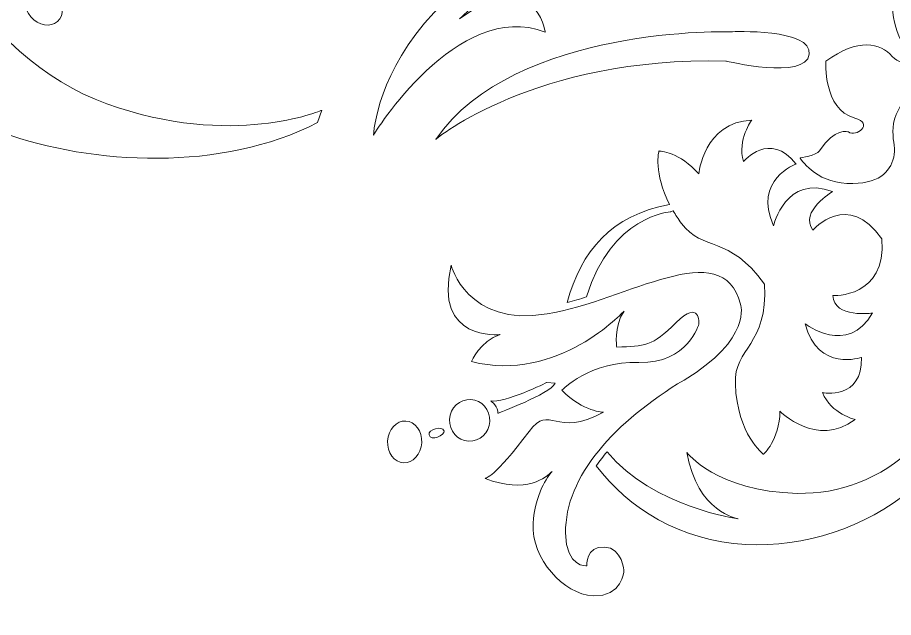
# Model space of a CAD drawing. Header units: millimetres. Extents: x -1420 to -489, y -454 to 898.
# Drawn here: x -880.5 to -819.6, y -260.8 to -219 of the extents above; entities that cross this region are included whole.
import ezdxf

# ---------------------------------------------------------------- set-up
doc = ezdxf.new("R2010")
doc.units = ezdxf.units.MM
doc.header["$MEASUREMENT"] = 0
doc.layers.add('Layer 1', color=7, linetype='Continuous')

msp = doc.modelspace()

# ---------------------------------------------------------------- linework, layer by layer
at = {"layer": 'Layer 1', "color": 1, "lineweight": 20}
msp.add_open_spline([(-986.7467, -67.766), (-986.7467, -67.766), (-769.7468, -67.766), (-769.7468, -67.766), (-769.7468, -67.766), (-766.9929, -67.7659), (-764.7466, -69.9335), (-764.7467, -72.591), (-764.7467, -72.591), (-764.7467, -72.591), (-764.7467, -448.9409), (-764.7467, -448.9409), (-764.7467, -448.9409), (-764.7467, -451.5984), (-766.9928, -453.7659), (-769.7467, -453.7659), (-769.7467, -453.7659), (-769.7467, -453.7659), (-986.7467, -453.7659), (-986.7467, -453.7659)], degree=3, knots=[0, 0, 0, 0, 0.1666667, 0.1666667, 0.1666667, 0.1666667, 0.3333333, 0.3333333, 0.3333333, 0.3333333, 0.5, 0.5, 0.5, 0.5, 0.6666667, 0.6666667, 0.6666667, 0.6666667, 1, 1, 1, 1], dxfattribs=at)
at = {"layer": 'Layer 1', "color": 250, "lineweight": 9}
for points, knots in [([(-881.6, -227.0367), (-881.6, -227.0367), (-881.6, -227.0367), (-881.6, -227.0367), (-881.6, -227.0367), (-875.2913, -229.3024), (-866.3174, -229.7752), (-859.6609, -226.3408), (-859.6609, -226.3408), (-859.6609, -226.3408), (-859.351, -225.4825), (-859.351, -225.4825), (-859.351, -225.4825), (-859.351, -225.4825), (-865.5808, -228.1773), (-874.3262, -225.0349), (-874.3262, -225.0349), (-883.07, -221.8926), (-890.1138, -210.8648), (-885.0091, -202.7452), (-885.0091, -202.7452), (-885.0091, -202.7452), (-891.9726, -205.8021), (-888.3209, -214.6135), (-888.3209, -214.6135), (-888.68, -213.9009), (-889.6329, -212.5974), (-891.7723, -212.7782), (-891.7723, -212.7782), (-891.7723, -212.7782), (-891.3851, -216.601), (-885.6557, -219.1851), (-885.6557, -219.1851), (-883.0114, -220.379), (-883.3999, -222.5856), (-883.3999, -222.5856), (-883.3999, -222.5856), (-883.3999, -222.5856), (-883.4842, -224.1725), (-886.2714, -221.7944), (-886.2714, -221.7944), (-889.0591, -219.418), (-888.7562, -216.7753), (-895.5833, -215.0496), (-895.5833, -215.0496), (-895.5833, -215.0496), (-895.3007, -217.4191), (-893.8584, -218.5833), (-893.8584, -218.5833), (-893.8584, -218.5833), (-895.2506, -218.4065), (-897.3627, -215.9458), (-897.3627, -215.9458), (-898.5705, -214.5402), (-900.2653, -214.1265), (-901.7495, -214.1041), (-901.7495, -214.1041), (-907.4548, -206.4935), (-922.1083, -206.9593), (-922.1083, -206.9593), (-922.1083, -206.9593), (-922.1083, -206.9593), (-927.7635, -206.7207), (-927.5163, -208.5389), (-927.5163, -208.5389), (-927.2699, -210.3558), (-921.697, -208.9978), (-921.697, -208.9978), (-921.697, -208.9978), (-910.2702, -208.7254), (-903.6031, -212.9032), (-901.9311, -214.1057), (-901.9311, -214.1057), (-902.967, -214.1098), (-903.8853, -214.295), (-904.4338, -214.4575), (-904.4338, -214.4575), (-904.4338, -214.4575), (-903.6719, -215.9446), (-902.3819, -216.4076), (-902.3819, -216.4076), (-902.3819, -216.4076), (-908.0859, -216.0594), (-907.2247, -222.4427), (-907.2247, -222.4427), (-907.2247, -222.4427), (-905.5804, -216.3078), (-896.3065, -219.3211), (-896.3065, -219.3211), (-891.598, -220.853), (-887.9043, -224.7686), (-881.6, -227.0367)], [0, 0, 0, 0, 0.0416667, 0.0416667, 0.0416667, 0.0416667, 0.0833333, 0.0833333, 0.0833333, 0.0833333, 0.125, 0.125, 0.125, 0.125, 0.1666667, 0.1666667, 0.1666667, 0.1666667, 0.2083333, 0.2083333, 0.2083333, 0.2083333, 0.25, 0.25, 0.25, 0.25, 0.2916667, 0.2916667, 0.2916667, 0.2916667, 0.3333333, 0.3333333, 0.3333333, 0.3333333, 0.375, 0.375, 0.375, 0.375, 0.4166667, 0.4166667, 0.4166667, 0.4166667, 0.4583333, 0.4583333, 0.4583333, 0.4583333, 0.5, 0.5, 0.5, 0.5, 0.5416667, 0.5416667, 0.5416667, 0.5416667, 0.5833333, 0.5833333, 0.5833333, 0.5833333, 0.625, 0.625, 0.625, 0.625, 0.6666667, 0.6666667, 0.6666667, 0.6666667, 0.7083333, 0.7083333, 0.7083333, 0.7083333, 0.75, 0.75, 0.75, 0.75, 0.7916667, 0.7916667, 0.7916667, 0.7916667, 0.8333333, 0.8333333, 0.8333333, 0.8333333, 0.875, 0.875, 0.875, 0.875, 0.9166667, 0.9166667, 0.9166667, 0.9166667, 1, 1, 1, 1]), ([(-845.4472, -208.9037), (-845.4472, -208.9037), (-845.4472, -208.9037), (-845.4472, -208.9037), (-845.4472, -208.9037), (-845.4472, -208.9037), (-846.5446, -213.9567), (-850.7909, -217.9338), (-850.7909, -217.9338), (-855.0359, -221.9121), (-855.7164, -226.3005), (-855.764, -227.2122), (-855.764, -227.2122), (-855.764, -227.2122), (-849.9366, -217.6728), (-843.8074, -220.0451), (-843.8074, -220.0451), (-843.8074, -220.0451), (-844.5497, -215.2023), (-849.7851, -219.1289), (-849.7851, -219.1289), (-849.7851, -219.1289), (-844.1275, -214.3863), (-845.4472, -208.9037)], [0, 0, 0, 0, 0.1428571, 0.1428571, 0.1428571, 0.1428571, 0.2857143, 0.2857143, 0.2857143, 0.2857143, 0.4285714, 0.4285714, 0.4285714, 0.4285714, 0.5714286, 0.5714286, 0.5714286, 0.5714286, 0.7142857, 0.7142857, 0.7142857, 0.7142857, 1, 1, 1, 1]), ([(-879.6699, -217.1161), (-879.6699, -217.1161), (-879.6699, -217.1161), (-879.6699, -217.1161), (-879.6699, -217.1161), (-880.161, -217.5465), (-880.1325, -218.3858), (-879.6052, -218.9901), (-879.6052, -218.9901), (-879.0762, -219.596), (-878.2472, -219.7381), (-877.7577, -219.3073), (-877.7577, -219.3073), (-877.2638, -218.8764), (-877.2919, -218.0364), (-877.8196, -217.4317), (-877.8196, -217.4317), (-878.3469, -216.8254), (-879.1788, -216.6865), (-879.6699, -217.1161)], [0, 0, 0, 0, 0.1666667, 0.1666667, 0.1666667, 0.1666667, 0.3333333, 0.3333333, 0.3333333, 0.3333333, 0.5, 0.5, 0.5, 0.5, 0.6666667, 0.6666667, 0.6666667, 0.6666667, 1, 1, 1, 1]), ([(-819.5497, -228.7539), (-819.5497, -228.7539), (-819.5497, -228.7539), (-819.5497, -228.7539), (-819.5497, -228.7539), (-819.2691, -227.7017), (-820.349, -226.5009), (-818.4454, -224.3126), (-818.4454, -224.3126), (-816.5417, -222.1214), (-815.7155, -223.1174), (-815.097, -221.4324), (-815.097, -221.4324), (-814.4756, -219.7479), (-816.2978, -216.6434), (-819.6955, -216.737), (-819.6955, -216.737), (-819.6955, -216.737), (-819.8103, -219.7043), (-818.9153, -220.7801), (-818.9153, -220.7801), (-818.008, -221.8661), (-818.82, -222.6532), (-819.6507, -221.7342), (-819.6507, -221.7342), (-820.4781, -220.8139), (-822.0226, -220.4324), (-824.2785, -222.0709), (-824.2785, -222.0709), (-824.2785, -222.0709), (-824.4793, -225.425), (-822.2698, -226.024), (-822.2698, -226.024), (-820.878, -226.3999), (-822.1884, -227.4), (-822.7018, -226.9919), (-822.7018, -226.9919), (-822.7018, -226.9919), (-823.6795, -226.6466), (-824.7118, -228.2995), (-824.7118, -228.2995), (-824.9223, -228.6321), (-826.0726, -228.8032), (-826.0726, -228.8032), (-826.0726, -228.8032), (-826.0726, -228.8032), (-825.0249, -230.4947), (-822.8085, -230.572), (-822.8085, -230.572), (-820.5624, -230.6466), (-819.8343, -229.809), (-819.5497, -228.7539)], [0, 0, 0, 0, 0.0714286, 0.0714286, 0.0714286, 0.0714286, 0.1428571, 0.1428571, 0.1428571, 0.1428571, 0.2142857, 0.2142857, 0.2142857, 0.2142857, 0.2857143, 0.2857143, 0.2857143, 0.2857143, 0.3571429, 0.3571429, 0.3571429, 0.3571429, 0.4285714, 0.4285714, 0.4285714, 0.4285714, 0.5, 0.5, 0.5, 0.5, 0.5714286, 0.5714286, 0.5714286, 0.5714286, 0.6428571, 0.6428571, 0.6428571, 0.6428571, 0.7142857, 0.7142857, 0.7142857, 0.7142857, 0.7857143, 0.7857143, 0.7857143, 0.7857143, 0.8571429, 0.8571429, 0.8571429, 0.8571429, 1, 1, 1, 1]), ([(-825.4329, -221.5937), (-825.4329, -221.5937), (-825.4329, -221.5937), (-825.4329, -221.5937), (-825.4329, -221.5937), (-825.1874, -219.7755), (-830.8397, -220.0227), (-830.8397, -220.0227), (-830.8397, -220.0227), (-830.8397, -220.0227), (-845.9175, -219.554), (-851.4334, -227.5095), (-851.4334, -227.5095), (-851.4334, -227.5095), (-844.5803, -221.7594), (-831.2477, -222.0608), (-831.2477, -222.0608), (-831.2477, -222.0608), (-825.6801, -223.409), (-825.4329, -221.5937)], [0, 0, 0, 0, 0.1666667, 0.1666667, 0.1666667, 0.1666667, 0.3333333, 0.3333333, 0.3333333, 0.3333333, 0.5, 0.5, 0.5, 0.5, 0.6666667, 0.6666667, 0.6666667, 0.6666667, 1, 1, 1, 1]), ([(-826.3491, -229.2311), (-826.3491, -229.2311), (-826.3491, -229.2311), (-826.3491, -229.2311), (-826.3491, -229.2311), (-828.1685, -226.8743), (-830.0078, -229.0442), (-830.0078, -229.0442), (-830.0078, -229.0442), (-830.4651, -227.5136), (-829.4243, -226.1657), (-829.4243, -226.1657), (-829.4243, -226.1657), (-832.7727, -226.3184), (-833.1221, -229.9128), (-833.1221, -229.9128), (-833.1221, -229.9128), (-834.3889, -228.3947), (-835.8939, -228.3178), (-835.8939, -228.3178), (-835.8939, -228.3178), (-835.8939, -228.3178), (-836.2909, -229.8525), (-835.1548, -232.0367), (-835.1548, -232.0367), (-839.1934, -232.7746), (-841.3414, -235.2996), (-842.2743, -238.8529), (-842.2743, -238.8529), (-841.828, -238.7364), (-841.3776, -238.6089), (-840.9301, -238.466), (-840.9301, -238.466), (-839.2284, -232.808), (-835.0705, -232.5404), (-835.0705, -232.5404), (-835.0705, -232.5404), (-834.9993, -232.5233), (-834.9528, -232.5038), (-834.9052, -232.4843), (-834.9052, -232.4843), (-834.7366, -232.7677), (-834.5501, -233.0535), (-834.3258, -233.3524), (-834.3258, -233.3524), (-832.8118, -235.3697), (-831.06, -234.1029), (-828.5419, -237.5738), (-828.5419, -237.5738), (-828.3021, -241.8551), (-830.6768, -241.9899), (-830.5759, -244.5109), (-830.5759, -244.5109), (-830.4354, -248.0865), (-828.616, -249.4164), (-828.616, -249.4164), (-828.616, -249.4164), (-828.616, -249.4164), (-827.495, -248.4062), (-827.4701, -246.4227), (-827.4701, -246.4227), (-827.4701, -246.4227), (-824.9349, -248.9954), (-822.2388, -246.9981), (-822.2388, -246.9981), (-822.2388, -246.9981), (-823.8957, -246.6108), (-824.5086, -245.1266), (-824.5086, -245.1266), (-824.5086, -245.1266), (-821.7099, -245.6511), (-821.7885, -242.6728), (-821.7885, -242.6728), (-821.7885, -242.6728), (-824.8189, -243.7393), (-825.7135, -240.3387), (-825.7135, -240.3387), (-825.7135, -240.3387), (-822.7759, -242.6211), (-821.0197, -239.5866), (-821.0197, -239.5866), (-821.0197, -239.5866), (-823.7105, -239.9837), (-823.7805, -238.376), (-823.7805, -238.376), (-823.7805, -238.376), (-820.0546, -238.5654), (-820.3759, -234.4339), (-820.3759, -234.4339), (-822.734, -231.0224), (-825.1833, -233.8211), (-825.1833, -233.8211), (-825.1833, -233.8211), (-826.1414, -232.5303), (-823.8029, -231.1429), (-823.8029, -231.1429), (-823.8029, -231.1429), (-827.0857, -229.8957), (-827.9177, -233.521), (-827.9177, -233.521), (-827.9177, -233.521), (-829.371, -230.3167), (-826.3491, -229.2311), (-826.3491, -229.2311)], [0, 0, 0, 0, 0.037037, 0.037037, 0.037037, 0.037037, 0.0740741, 0.0740741, 0.0740741, 0.0740741, 0.1111111, 0.1111111, 0.1111111, 0.1111111, 0.1481481, 0.1481481, 0.1481481, 0.1481481, 0.1851852, 0.1851852, 0.1851852, 0.1851852, 0.2222222, 0.2222222, 0.2222222, 0.2222222, 0.2592593, 0.2592593, 0.2592593, 0.2592593, 0.2962963, 0.2962963, 0.2962963, 0.2962963, 0.3333333, 0.3333333, 0.3333333, 0.3333333, 0.3703704, 0.3703704, 0.3703704, 0.3703704, 0.4074074, 0.4074074, 0.4074074, 0.4074074, 0.4444444, 0.4444444, 0.4444444, 0.4444444, 0.4814815, 0.4814815, 0.4814815, 0.4814815, 0.5185185, 0.5185185, 0.5185185, 0.5185185, 0.5555556, 0.5555556, 0.5555556, 0.5555556, 0.5925926, 0.5925926, 0.5925926, 0.5925926, 0.6296296, 0.6296296, 0.6296296, 0.6296296, 0.6666667, 0.6666667, 0.6666667, 0.6666667, 0.7037037, 0.7037037, 0.7037037, 0.7037037, 0.7407407, 0.7407407, 0.7407407, 0.7407407, 0.7777778, 0.7777778, 0.7777778, 0.7777778, 0.8148148, 0.8148148, 0.8148148, 0.8148148, 0.8518519, 0.8518519, 0.8518519, 0.8518519, 0.8888889, 0.8888889, 0.8888889, 0.8888889, 0.9259259, 0.9259259, 0.9259259, 0.9259259, 1, 1, 1, 1]), ([(-812.5972, -240.4002), (-812.5972, -240.4002), (-812.5972, -240.4002), (-812.5972, -240.4002), (-812.5972, -240.4002), (-812.0935, -230.5859), (-818.6881, -226.8164), (-818.6881, -226.8164), (-818.6881, -226.8164), (-818.9365, -227.1841), (-818.8143, -227.7241), (-818.8143, -227.7241), (-818.8143, -227.7241), (-818.8143, -227.7241), (-813.4836, -232.4211), (-813.8835, -238.7295), (-813.8835, -238.7295), (-814.463, -247.8536), (-820.5258, -252.2697), (-826.2384, -252.1308), (-826.2384, -252.1308), (-831.9506, -251.992), (-833.9471, -249.2943), (-833.9471, -249.2943), (-833.9471, -249.2943), (-833.2455, -253.4493), (-830.3727, -253.9013), (-830.3727, -253.9013), (-830.3727, -253.9013), (-830.3727, -253.9013), (-836.2461, -253.1382), (-839.5078, -249.2466), (-839.5078, -249.2466), (-839.7798, -249.5667), (-840.0282, -249.8904), (-840.2583, -250.2117), (-840.2583, -250.2117), (-838.0178, -253.1562), (-834.4255, -255.4487), (-829.8519, -255.6857), (-829.8519, -255.6857), (-821.6382, -256.1023), (-813.098, -250.2105), (-812.5972, -240.4002)], [0, 0, 0, 0, 0.0833333, 0.0833333, 0.0833333, 0.0833333, 0.1666667, 0.1666667, 0.1666667, 0.1666667, 0.25, 0.25, 0.25, 0.25, 0.3333333, 0.3333333, 0.3333333, 0.3333333, 0.4166667, 0.4166667, 0.4166667, 0.4166667, 0.5, 0.5, 0.5, 0.5, 0.5833333, 0.5833333, 0.5833333, 0.5833333, 0.6666667, 0.6666667, 0.6666667, 0.6666667, 0.75, 0.75, 0.75, 0.75, 0.8333333, 0.8333333, 0.8333333, 0.8333333, 1, 1, 1, 1]), ([(-840.9122, -257.1756), (-840.9122, -257.1756), (-840.9122, -257.1756), (-840.9122, -257.1756), (-840.9122, -257.1756), (-840.9122, -257.1756), (-842.3667, -257.33), (-842.3948, -254.8888), (-842.3948, -254.8888), (-842.4396, -250.9259), (-838.9479, -247.1325), (-834.1474, -244.2527), (-834.1474, -244.2527), (-829.3486, -241.3726), (-830.2167, -238.9624), (-830.2167, -238.9624), (-830.2167, -238.9624), (-831.4933, -234.0931), (-838.0586, -238.714), (-843.6673, -239.6526), (-843.6673, -239.6526), (-849.2814, -240.5855), (-850.356, -236.2578), (-850.356, -236.2578), (-850.356, -236.2578), (-851.6199, -241.6108), (-846.9416, -241.0847), (-846.9416, -241.0847), (-846.9416, -241.0847), (-848.3387, -241.5465), (-848.9446, -242.966), (-848.9446, -242.966), (-848.9446, -242.966), (-842.9295, -244.4869), (-838.3253, -239.4616), (-838.3253, -239.4616), (-838.3253, -239.4616), (-839.0672, -240.5672), (-838.8343, -241.9533), (-838.8343, -241.9533), (-838.8343, -241.9533), (-836.848, -241.904), (-836.3919, -241.9264), (-834.7045, -240.2561), (-834.7045, -240.2561), (-833.0182, -238.5906), (-833.1082, -240.3412), (-833.1082, -240.3412), (-833.1082, -240.3412), (-833.1082, -240.3412), (-833.8599, -243.1232), (-837.2873, -243.0238), (-837.2873, -243.0238), (-840.7155, -242.924), (-842.6489, -244.9609), (-842.6489, -244.9609), (-842.6489, -244.9609), (-841.1268, -246.4875), (-839.7533, -246.483), (-839.7533, -246.483), (-839.7533, -246.483), (-843.1298, -248.3671), (-843.4568, -245.8347), (-844.9297, -247.8186), (-844.9297, -247.8186), (-847.3496, -251.0729), (-847.9963, -251.0941), (-847.9963, -251.0941), (-847.9963, -251.0941), (-845.1219, -252.218), (-843.691, -250.9903), (-843.3334, -250.6046), (-843.3334, -250.6046), (-843.6238, -250.9483), (-844.544, -252.1911), (-844.6507, -254.2393), (-844.6507, -254.2393), (-844.7741, -256.6731), (-842.5353, -259.1522), (-840.4826, -259.2589), (-840.4826, -259.2589), (-838.4291, -259.3639), (-838.3363, -257.536), (-838.3363, -257.536), (-838.3363, -257.536), (-838.3363, -257.536), (-838.4079, -255.93), (-839.6988, -255.8653), (-839.6988, -255.8653), (-840.992, -255.8005), (-840.9122, -257.1756), (-840.9122, -257.1756)], [0, 0, 0, 0, 0.0416667, 0.0416667, 0.0416667, 0.0416667, 0.0833333, 0.0833333, 0.0833333, 0.0833333, 0.125, 0.125, 0.125, 0.125, 0.1666667, 0.1666667, 0.1666667, 0.1666667, 0.2083333, 0.2083333, 0.2083333, 0.2083333, 0.25, 0.25, 0.25, 0.25, 0.2916667, 0.2916667, 0.2916667, 0.2916667, 0.3333333, 0.3333333, 0.3333333, 0.3333333, 0.375, 0.375, 0.375, 0.375, 0.4166667, 0.4166667, 0.4166667, 0.4166667, 0.4583333, 0.4583333, 0.4583333, 0.4583333, 0.5, 0.5, 0.5, 0.5, 0.5416667, 0.5416667, 0.5416667, 0.5416667, 0.5833333, 0.5833333, 0.5833333, 0.5833333, 0.625, 0.625, 0.625, 0.625, 0.6666667, 0.6666667, 0.6666667, 0.6666667, 0.7083333, 0.7083333, 0.7083333, 0.7083333, 0.75, 0.75, 0.75, 0.75, 0.7916667, 0.7916667, 0.7916667, 0.7916667, 0.8333333, 0.8333333, 0.8333333, 0.8333333, 0.875, 0.875, 0.875, 0.875, 0.9166667, 0.9166667, 0.9166667, 0.9166667, 1, 1, 1, 1]), ([(-843.1201, -244.4783), (-843.1201, -244.4783), (-843.1201, -244.4783), (-843.1201, -244.4783), (-843.1201, -244.4783), (-843.1201, -244.4783), (-843.6869, -244.414), (-843.6869, -244.414), (-843.6869, -244.414), (-843.6869, -244.414), (-846.6961, -245.9007), (-847.5993, -245.7044), (-847.5993, -245.7044), (-847.5993, -245.7044), (-847.0145, -246.1519), (-847.1127, -246.5656), (-847.1127, -246.5656), (-847.1127, -246.5656), (-843.5016, -245.2235), (-843.1201, -244.4783)], [0, 0, 0, 0, 0.1666667, 0.1666667, 0.1666667, 0.1666667, 0.3333333, 0.3333333, 0.3333333, 0.3333333, 0.5, 0.5, 0.5, 0.5, 0.6666667, 0.6666667, 0.6666667, 0.6666667, 1, 1, 1, 1]), ([(-847.6681, -247.1243), (-847.6681, -247.1243), (-847.6681, -247.1243), (-847.6681, -247.1243), (-847.6681, -247.1243), (-847.6261, -246.3217), (-848.2178, -245.6413), (-848.9911, -245.6022), (-848.9911, -245.6022), (-849.7627, -245.5615), (-850.4203, -246.18), (-850.4627, -246.9838), (-850.4627, -246.9838), (-850.503, -247.7848), (-849.9101, -248.4669), (-849.1409, -248.5031), (-849.1409, -248.5031), (-848.3709, -248.541), (-847.7088, -247.9265), (-847.6681, -247.1243)], [0, 0, 0, 0, 0.1666667, 0.1666667, 0.1666667, 0.1666667, 0.3333333, 0.3333333, 0.3333333, 0.3333333, 0.5, 0.5, 0.5, 0.5, 0.6666667, 0.6666667, 0.6666667, 0.6666667, 1, 1, 1, 1]), ([(-852.4083, -248.6126), (-852.4083, -248.6126), (-852.4083, -248.6126), (-852.4083, -248.6126), (-852.4083, -248.6126), (-852.3676, -247.8088), (-852.8672, -247.1325), (-853.5179, -247.1003), (-853.5179, -247.1003), (-854.1731, -247.0653), (-854.7354, -247.6883), (-854.7766, -248.4905), (-854.7766, -248.4905), (-854.8185, -249.2931), (-854.3217, -249.9706), (-853.6694, -250.0028), (-853.6694, -250.0028), (-853.0158, -250.0366), (-852.4519, -249.4148), (-852.4083, -248.6126)], [0, 0, 0, 0, 0.1666667, 0.1666667, 0.1666667, 0.1666667, 0.3333333, 0.3333333, 0.3333333, 0.3333333, 0.5, 0.5, 0.5, 0.5, 0.6666667, 0.6666667, 0.6666667, 0.6666667, 1, 1, 1, 1]), ([(-850.8524, -247.7962), (-850.8524, -247.7962), (-850.8524, -247.7962), (-850.8524, -247.7962), (-850.8524, -247.7962), (-850.9493, -247.3808), (-851.986, -247.7078), (-851.892, -248.0601), (-851.892, -248.0601), (-851.7686, -248.541), (-850.7811, -248.0837), (-850.8524, -247.7962)], [0, 0, 0, 0, 0.25, 0.25, 0.25, 0.25, 0.5, 0.5, 0.5, 0.5, 1, 1, 1, 1])]:
    msp.add_open_spline(points, degree=3, knots=knots, dxfattribs=at)

doc.saveas('drawing.dxf')
